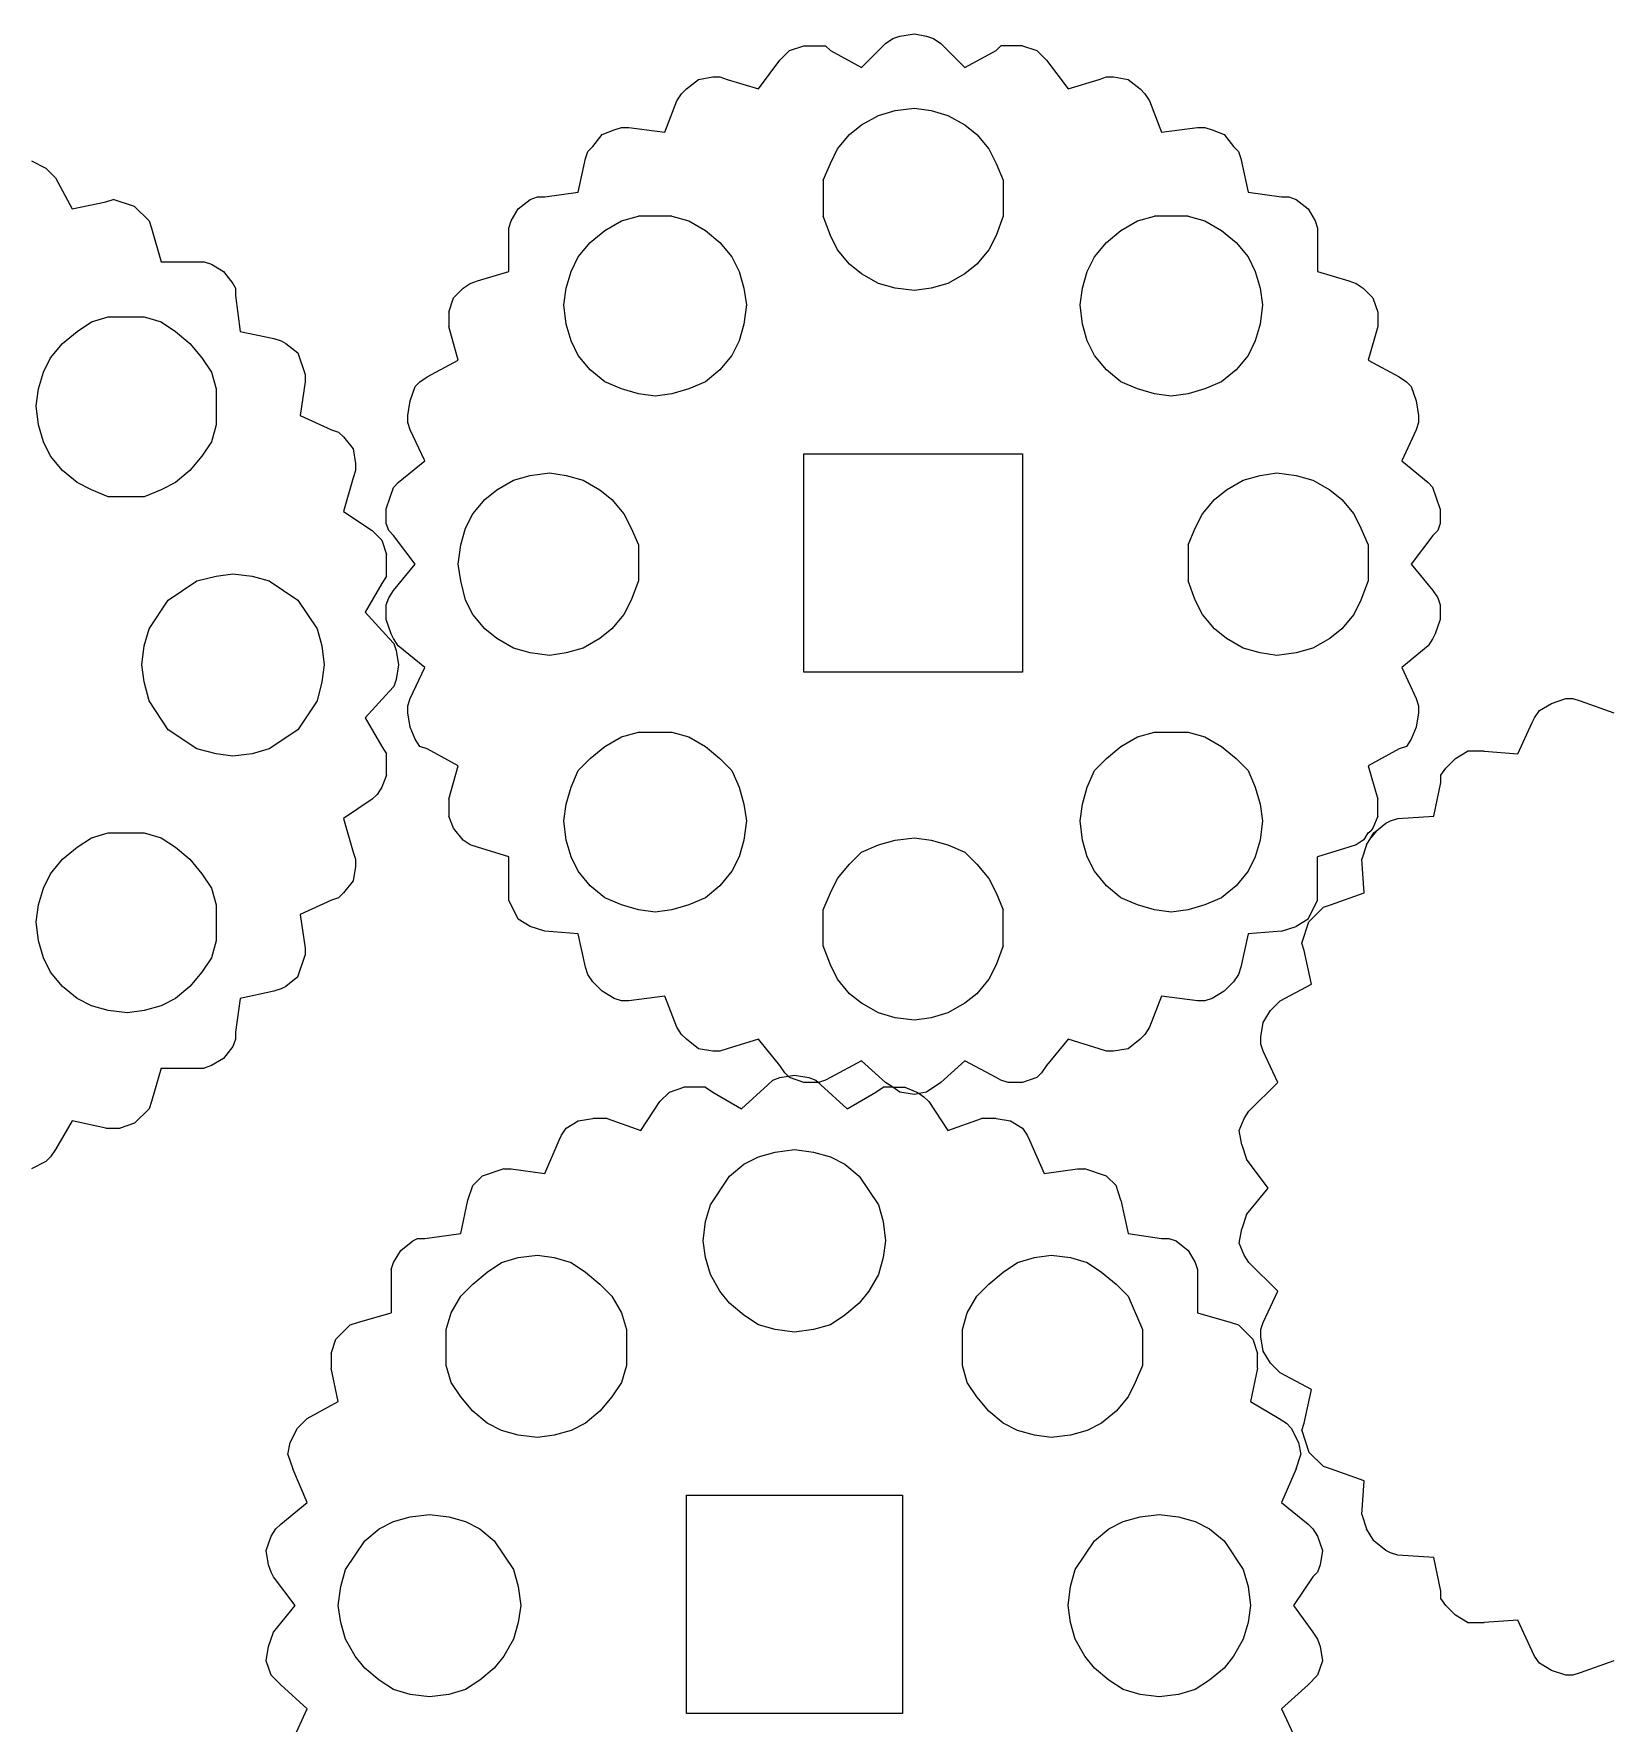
# Model space of a CAD drawing. Extents: x -1891 to 1891, y -1891 to 1891.
# Drawn here: x -236 to 321, y -524 to 72 of the extents above; entities that cross this region are included whole.
import ezdxf

# ---------------------------------------------------------------- set-up
doc = ezdxf.new("R2010")
doc.units = 0
doc.header["$MEASUREMENT"] = 0
doc.layers.get('0').update_dxf_attribs({"linetype": 'CONTINUOUS'})

msp = doc.modelspace()

# ---------------------------------------------------------------- linework, layer by layer
for p, q in [((67.303224, 70.689552), (69.843228, 71.536212)), ((69.843228, 71.536212), (74.923224, 72.382884)), ((74.923224, 72.382884), (79.15656, 71.536212)), ((79.15656, 71.536212), (81.696564, 70.689552)), ((27.509892, 63.069552), (30.896556, 66.456216)), ((30.896556, 66.456216), (35.976564, 68.149548)), ((35.976564, 68.149548), (43.596564, 68.149548)), ((43.596564, 68.149548), (45.289896, 66.456216)), ((45.289896, 66.456216), (56.29656, 60.529548)), ((56.29656, 60.529548), (64.763232, 68.99622)), ((64.763232, 68.99622), (67.303224, 70.689552)), ((81.696564, 70.689552), (84.236556, 68.99622)), ((84.236556, 68.99622), (92.703228, 60.529548)), ((92.703228, 60.529548), (103.709892, 66.456216)), ((103.709892, 66.456216), (105.403224, 68.149548)), ((113.023224, 68.149548), (105.403224, 68.149548)), ((113.023224, 68.149548), (118.103232, 66.456216)), ((121.489896, 63.069552), (118.103232, 66.456216)), ((19.889892, 52.909548), (27.509892, 63.069552)), ((121.489896, 63.069552), (129.109896, 52.909548)), ((-5.510112, 52.909548), (-1.276776, 56.296212)), ((-1.276776, 56.296212), (3.803232, 57.142884)), ((3.803232, 57.142884), (6.343224, 57.142884)), ((6.343224, 57.142884), (8.883228, 56.296212)), ((8.883228, 56.296212), (19.889892, 52.909548)), ((129.109896, 52.909548), (140.11656, 56.296212)), ((140.11656, 56.296212), (142.656564, 57.142884)), ((142.656564, 57.142884), (145.196556, 57.142884)), ((145.196556, 57.142884), (150.276564, 56.296212)), ((150.276564, 56.296212), (154.509888, 52.909548)), ((-13.130112, 37.669548), (-8.896776, 48.676212)), ((-8.896776, 48.676212), (-7.203444, 51.216216)), ((-7.203444, 51.216216), (-5.510112, 52.909548)), ((154.509888, 52.909548), (156.203232, 51.216216)), ((156.203232, 51.216216), (157.896564, 48.676212)), ((157.896564, 48.676212), (162.129888, 37.669548)), ((56.29656, 40.209552), (62.223228, 43.596216)), ((62.223228, 43.596216), (68.149896, 45.289548)), ((68.149896, 45.289548), (74.923224, 46.13622)), ((74.923224, 46.13622), (80.849892, 45.289548)), ((80.849892, 45.289548), (86.77656, 43.596216)), ((86.77656, 43.596216), (92.703228, 40.209552)), ((-38.530104, 32.589552), (-35.14344, 36.822888)), ((-35.14344, 36.822888), (-30.910104, 38.51622)), ((-30.910104, 38.51622), (-28.370112, 39.36288)), ((-28.370112, 39.36288), (-25.830108, 39.36288)), ((-25.830108, 39.36288), (-13.130112, 37.669548)), ((47.829888, 31.74288), (52.063224, 36.822888)), ((52.063224, 36.822888), (56.29656, 40.209552)), ((92.703228, 40.209552), (96.936564, 36.822888)), ((96.936564, 36.822888), (101.169888, 31.74288)), ((162.129888, 37.669548), (174.829896, 39.36288)), ((174.829896, 39.36288), (177.369888, 39.36288)), ((177.369888, 39.36288), (179.909892, 38.51622)), ((179.909892, 38.51622), (184.143228, 36.822888)), ((184.143228, 36.822888), (187.529892, 32.589552)), ((-41.070108, 28.356216), (-40.223436, 30.89622)), ((-40.223436, 30.89622), (-38.530104, 32.589552)), ((45.289896, 26.662884), (47.829888, 31.74288)), ((101.169888, 31.74288), (103.709892, 26.662884)), ((187.529892, 32.589552), (189.223224, 30.89622)), ((189.223224, 30.89622), (190.069896, 28.356216)), ((-236.517388, 27.509544), (-231.437392, 24.969552)), ((-228.050728, 21.582888), (-231.437392, 24.969552)), ((-43.610112, 16.50288), (-41.070108, 28.356216)), ((42.749892, 20.736216), (45.289896, 26.662884)), ((103.709892, 26.662884), (106.249896, 20.736216)), ((190.069896, 28.356216), (192.609888, 16.50288)), ((-228.050728, 21.582888), (-222.12406, 10.576212)), ((42.749892, 20.736216), (42.749892, 8.03622)), ((106.249896, 20.736216), (106.249896, 8.03622)), ((-222.12406, 10.576212), (-210.270724, 13.116216)), ((-210.270724, 13.116216), (-207.730732, 13.962888)), ((-200.110732, 11.422884), (-207.730732, 13.962888)), ((-64.776768, 10.576212), (-60.543444, 13.962888)), ((-60.543444, 13.962888), (-58.00344, 14.809548)), ((-58.00344, 14.809548), (-55.463436, 14.809548)), ((-55.463436, 14.809548), (-43.610112, 16.50288)), ((192.609888, 16.50288), (204.463224, 14.809548)), ((204.463224, 14.809548), (207.003228, 14.809548)), ((207.003228, 14.809548), (209.543232, 13.962888)), ((209.543232, 13.962888), (213.776556, 10.576212)), ((-195.030724, 6.342888), (-200.110732, 11.422884)), ((-195.030724, 6.342888), (-194.184064, 3.802884)), ((-68.163444, 3.802884), (-67.316772, 6.342888)), ((-67.316772, 6.342888), (-64.776768, 10.576212)), ((-34.296768, 2.956212), (-28.370112, 6.342888)), ((-28.370112, 6.342888), (-22.443444, 8.03622)), ((-10.590108, 8.03622), (-22.443444, 8.03622)), ((-10.590108, 8.03622), (-4.66344, 6.342888)), ((-4.66344, 6.342888), (1.263228, 2.956212)), ((45.289896, 1.26288), (42.749892, 8.03622)), ((106.249896, 8.03622), (103.709892, 1.26288)), ((147.73656, 2.956212), (153.663228, 6.342888)), ((153.663228, 6.342888), (159.589896, 8.03622)), ((171.443232, 8.03622), (159.589896, 8.03622)), ((171.443232, 8.03622), (177.369888, 6.342888)), ((177.369888, 6.342888), (183.296556, 2.956212)), ((213.776556, 10.576212), (216.31656, 6.342888)), ((216.31656, 6.342888), (217.163232, 3.802884)), ((-194.184064, 3.802884), (-190.797388, -8.050452)), ((-68.163444, -11.437116), (-68.163444, 3.802884)), ((-39.376776, -1.277112), (-34.296768, 2.956212)), ((1.263228, 2.956212), (6.343224, -1.277112)), ((47.829888, -3.817116), (45.289896, 1.26288)), ((103.709892, 1.26288), (101.169888, -3.817116)), ((142.656564, -1.277112), (147.73656, 2.956212)), ((183.296556, 2.956212), (188.376564, -1.277112)), ((217.163232, 3.802884), (217.163232, -11.437116)), ((-43.610112, -6.35712), (-39.376776, -1.277112)), ((6.343224, -1.277112), (10.57656, -6.35712)), ((52.063224, -8.897112), (47.829888, -3.817116)), ((101.169888, -3.817116), (96.936564, -8.897112)), ((138.423228, -6.35712), (142.656564, -1.277112)), ((188.376564, -1.277112), (192.609888, -6.35712)), ((-190.797388, -8.050452), (-175.570936, -8.050452)), ((-175.570936, -8.050452), (-173.030944, -8.897112)), ((-173.030944, -8.897112), (-168.797608, -11.437116)), ((-168.797608, -11.437116), (-165.410944, -15.670452)), ((-79.170108, -14.82378), (-68.163444, -11.437116)), ((-47.843436, -17.363784), (-46.150104, -11.437116)), ((-46.150104, -11.437116), (-43.610112, -6.35712)), ((10.57656, -6.35712), (13.116564, -11.437116)), ((13.116564, -11.437116), (14.809896, -17.363784)), ((56.29656, -12.283788), (52.063224, -8.897112)), ((96.936564, -8.897112), (92.703228, -12.283788)), ((134.189892, -17.363784), (135.883224, -11.437116)), ((135.883224, -11.437116), (138.423228, -6.35712)), ((192.609888, -6.35712), (195.149892, -11.437116)), ((195.149892, -11.437116), (196.843224, -17.363784)), ((217.163232, -11.437116), (228.169896, -14.82378)), ((-165.410944, -15.670452), (-164.564272, -17.363784)), ((-164.564272, -17.363784), (-164.564272, -19.903788)), ((-87.636768, -20.750448), (-84.250104, -17.363784)), ((-84.250104, -17.363784), (-81.710112, -15.670452)), ((-81.710112, -15.670452), (-79.170108, -14.82378)), ((-48.690108, -23.290452), (-47.843436, -17.363784)), ((14.809896, -17.363784), (15.656556, -23.290452)), ((62.223228, -15.670452), (56.29656, -12.283788)), ((68.149896, -17.363784), (62.223228, -15.670452)), ((74.923224, -18.210456), (68.149896, -17.363784)), ((80.849892, -17.363784), (74.923224, -18.210456)), ((86.77656, -15.670452), (80.849892, -17.363784)), ((92.703228, -12.283788), (86.77656, -15.670452)), ((133.343232, -23.290452), (134.189892, -17.363784)), ((196.843224, -17.363784), (197.689896, -23.290452)), ((228.169896, -14.82378), (230.709888, -15.670452)), ((230.709888, -15.670452), (233.249892, -17.363784)), ((233.249892, -17.363784), (236.636556, -20.750448)), ((-164.564272, -19.903788), (-162.87094, -32.603784)), ((-89.330112, -25.830456), (-87.636768, -20.750448)), ((-47.843436, -30.06378), (-48.690108, -23.290452)), ((15.656556, -23.290452), (14.809896, -30.06378)), ((134.189892, -30.06378), (133.343232, -23.290452)), ((197.689896, -23.290452), (196.843224, -30.06378)), ((236.636556, -20.750448), (238.329888, -25.830456)), ((-220.430728, -32.603784), (-215.350732, -29.21712)), ((-215.350732, -29.21712), (-209.424064, -27.523788)), ((-209.424064, -27.523788), (-196.724056, -27.523788)), ((-196.724056, -27.523788), (-190.797388, -29.21712)), ((-190.797388, -29.21712), (-185.717392, -32.603784)), ((-89.330112, -25.830456), (-89.330112, -30.910452)), ((238.329888, -25.830456), (238.329888, -30.910452)), ((-225.510724, -36.83712), (-220.430728, -32.603784)), ((-185.717392, -32.603784), (-180.650944, -36.83712)), ((-162.87094, -32.603784), (-151.017604, -35.143788)), ((-151.017604, -35.143788), (-148.477612, -35.990448)), ((-85.943436, -42.763788), (-89.330112, -30.910452)), ((-46.150104, -35.990448), (-47.843436, -30.06378)), ((14.809896, -30.06378), (13.116564, -35.990448)), ((135.883224, -35.990448), (134.189892, -30.06378)), ((196.843224, -30.06378), (195.149892, -35.990448)), ((238.329888, -30.910452), (234.943224, -42.763788)), ((-229.74406, -41.917116), (-225.510724, -36.83712)), ((-180.650944, -36.83712), (-176.417608, -41.917116)), ((-148.477612, -35.990448), (-146.784268, -36.83712)), ((-146.784268, -36.83712), (-142.550944, -40.223784)), ((-142.550944, -40.223784), (-140.01094, -47.843784)), ((-43.610112, -41.070456), (-46.150104, -35.990448)), ((-39.376776, -46.150452), (-43.610112, -41.070456)), ((10.57656, -41.070456), (6.343224, -46.150452)), ((13.116564, -35.990448), (10.57656, -41.070456)), ((138.423228, -41.070456), (135.883224, -35.990448)), ((142.656564, -46.150452), (138.423228, -41.070456)), ((192.609888, -41.070456), (188.376564, -46.150452)), ((195.149892, -35.990448), (192.609888, -41.070456)), ((-233.977396, -52.92378), (-232.284064, -46.997112)), ((-232.284064, -46.997112), (-229.74406, -41.917116)), ((-176.417608, -41.917116), (-173.030944, -46.997112)), ((-173.030944, -46.997112), (-171.337612, -52.92378)), ((-96.950112, -48.690456), (-85.943436, -42.763788)), ((-34.296768, -50.383788), (-39.376776, -46.150452)), ((6.343224, -46.150452), (1.263228, -50.383788)), ((147.73656, -50.383788), (142.656564, -46.150452)), ((188.376564, -46.150452), (183.296556, -50.383788)), ((234.943224, -42.763788), (245.949888, -48.690456)), ((-234.824056, -58.850448), (-233.977396, -52.92378)), ((-171.337612, -52.92378), (-171.337612, -65.623788)), ((-140.01094, -50.383788), (-141.704272, -62.237112)), ((-140.01094, -47.843784), (-140.01094, -50.383788)), ((-102.876768, -57.157116), (-101.183436, -52.07712)), ((-101.183436, -52.07712), (-99.490104, -50.383788)), ((-99.490104, -50.383788), (-96.950112, -48.690456)), ((-28.370112, -52.92378), (-34.296768, -50.383788)), ((-22.443444, -54.617112), (-28.370112, -52.92378)), ((-4.66344, -52.92378), (-10.590108, -54.617112)), ((1.263228, -50.383788), (-4.66344, -52.92378)), ((153.663228, -52.92378), (147.73656, -50.383788)), ((159.589896, -54.617112), (153.663228, -52.92378)), ((177.369888, -52.92378), (171.443232, -54.617112)), ((183.296556, -50.383788), (177.369888, -52.92378)), ((245.949888, -48.690456), (248.489892, -50.383788)), ((248.489892, -50.383788), (250.183224, -52.07712)), ((250.183224, -52.07712), (251.876556, -57.157116)), ((-233.977396, -65.623788), (-234.824056, -58.850448)), ((-103.72344, -62.237112), (-102.876768, -57.157116)), ((-16.516776, -55.463784), (-22.443444, -54.617112)), ((-10.590108, -54.617112), (-16.516776, -55.463784)), ((165.516564, -55.463784), (159.589896, -54.617112)), ((171.443232, -54.617112), (165.516564, -55.463784)), ((251.876556, -57.157116), (252.723228, -62.237112)), ((-141.704272, -62.237112), (-130.697608, -67.31712)), ((-103.72344, -64.777116), (-103.72344, -62.237112)), ((-102.876768, -67.31712), (-103.72344, -64.777116)), ((252.723228, -64.777116), (251.876556, -67.31712)), ((252.723228, -62.237112), (252.723228, -64.777116)), ((-232.284064, -71.550456), (-233.977396, -65.623788)), ((-171.337612, -65.623788), (-173.030944, -71.550456)), ((-130.697608, -67.31712), (-128.157604, -68.16378)), ((-128.157604, -68.16378), (-126.464272, -69.857112)), ((-126.464272, -69.857112), (-123.077608, -74.090448)), ((-97.796772, -78.323784), (-102.876768, -67.31712)), ((251.876556, -67.31712), (246.79656, -78.323784)), ((-229.74406, -76.630452), (-232.284064, -71.550456)), ((-225.510724, -81.710448), (-229.74406, -76.630452)), ((-176.417608, -76.630452), (-180.650944, -81.710448)), ((-173.030944, -71.550456), (-176.417608, -76.630452)), ((-123.077608, -74.090448), (-122.230936, -79.170456)), ((35.976564, -152.830452), (35.976564, -75.78378)), ((35.976564, -75.78378), (113.023224, -75.78378)), ((113.023224, -75.78378), (113.023224, -152.830452)), ((-220.430728, -85.943784), (-225.510724, -81.710448)), ((-180.650944, -81.710448), (-185.717392, -85.943784)), ((-122.230936, -81.710448), (-123.077608, -84.250452)), ((-122.230936, -79.170456), (-122.230936, -81.710448)), ((-107.110104, -85.943784), (-97.796772, -78.323784)), ((-66.470112, -85.097112), (-60.543444, -83.40378)), ((-60.543444, -83.40378), (-53.770104, -82.55712)), ((-53.770104, -82.55712), (-47.843436, -83.40378)), ((-47.843436, -83.40378), (-41.916768, -85.097112)), ((190.916556, -85.097112), (196.843224, -83.40378)), ((196.843224, -83.40378), (202.769892, -82.55712)), ((202.769892, -82.55712), (209.543232, -83.40378)), ((209.543232, -83.40378), (215.469888, -85.097112)), ((246.79656, -78.323784), (256.109892, -85.943784)), ((-215.350732, -88.483788), (-220.430728, -85.943784)), ((-209.424064, -91.02378), (-215.350732, -88.483788)), ((-190.797388, -88.483788), (-196.724056, -91.02378)), ((-185.717392, -85.943784), (-190.797388, -88.483788)), ((-123.077608, -84.250452), (-126.464272, -96.103788)), ((-111.34344, -95.257116), (-108.803436, -87.637116)), ((-108.803436, -87.637116), (-107.110104, -85.943784)), ((-76.630104, -91.870452), (-72.396768, -88.483788)), ((-72.396768, -88.483788), (-66.470112, -85.097112)), ((-41.916768, -85.097112), (-35.990112, -88.483788)), ((-35.990112, -88.483788), (-31.756776, -91.870452)), ((180.756564, -91.870452), (184.989888, -88.483788)), ((184.989888, -88.483788), (190.916556, -85.097112)), ((215.469888, -85.097112), (221.396556, -88.483788)), ((221.396556, -88.483788), (225.629892, -91.870452)), ((256.109892, -85.943784), (257.803224, -87.637116)), ((260.343228, -95.257116), (257.803224, -87.637116)), ((-196.724056, -91.02378), (-209.424064, -91.02378)), ((-111.34344, -100.337112), (-111.34344, -95.257116)), ((-80.86344, -96.950448), (-76.630104, -91.870452)), ((-31.756776, -91.870452), (-27.52344, -96.950448)), ((176.523228, -96.950448), (180.756564, -91.870452)), ((225.629892, -91.870452), (229.863228, -96.950448)), ((260.343228, -95.257116), (260.343228, -100.337112)), ((-126.464272, -96.103788), (-116.304268, -102.877116)), ((-110.496768, -102.877116), (-111.34344, -100.337112)), ((-83.403444, -102.030456), (-80.86344, -96.950448)), ((-27.52344, -96.950448), (-24.983436, -102.030456)), ((173.983224, -102.030456), (176.523228, -96.950448)), ((229.863228, -96.950448), (232.403232, -102.030456)), ((260.343228, -100.337112), (259.496556, -102.877116)), ((-112.917604, -106.26378), (-116.304268, -102.877116)), ((-112.917604, -106.26378), (-111.224272, -111.343788)), ((-108.803436, -104.570448), (-110.496768, -102.877116)), ((-101.183436, -114.730452), (-108.803436, -104.570448)), ((-85.096776, -107.957112), (-83.403444, -102.030456)), ((-24.983436, -102.030456), (-22.443444, -107.957112)), ((171.443232, -107.957112), (173.983224, -102.030456)), ((232.403232, -102.030456), (234.943224, -107.957112)), ((257.803224, -104.570448), (250.183224, -114.730452)), ((259.496556, -102.877116), (257.803224, -104.570448)), ((-111.224272, -118.963788), (-111.224272, -111.343788)), ((-85.943436, -114.730452), (-85.096776, -107.957112)), ((-22.443444, -107.957112), (-22.443444, -120.65712)), ((171.443232, -107.957112), (171.443232, -120.65712)), ((234.943224, -107.957112), (234.943224, -120.65712)), ((-178.11094, -120.65712), (-171.337612, -118.963788)), ((-171.337612, -118.963788), (-165.410944, -118.117116)), ((-165.410944, -118.117116), (-158.637604, -118.963788)), ((-158.637604, -118.963788), (-152.710936, -120.65712)), ((-111.224272, -118.963788), (-112.917604, -121.50378)), ((-108.803436, -124.043784), (-101.183436, -114.730452)), ((-85.096776, -120.65712), (-85.943436, -114.730452)), ((250.183224, -114.730452), (257.803224, -124.043784)), ((-188.257396, -127.430448), (-178.11094, -120.65712)), ((-152.710936, -120.65712), (-142.550944, -127.430448)), ((-112.917604, -121.50378), (-118.844272, -131.663784)), ((-110.496768, -126.583788), (-108.803436, -124.043784)), ((-83.403444, -127.430448), (-85.096776, -120.65712)), ((-22.443444, -120.65712), (-24.983436, -127.430448)), ((173.983224, -127.430448), (171.443232, -120.65712)), ((234.943224, -120.65712), (232.403232, -127.430448)), ((257.803224, -124.043784), (259.496556, -126.583788)), ((-195.030724, -137.590452), (-188.257396, -127.430448)), ((-142.550944, -127.430448), (-135.777604, -137.590452)), ((-111.34344, -129.12378), (-110.496768, -126.583788)), ((-111.34344, -134.203788), (-111.34344, -129.12378)), ((-80.86344, -132.510456), (-83.403444, -127.430448)), ((-24.983436, -127.430448), (-27.52344, -132.510456)), ((176.523228, -132.510456), (173.983224, -127.430448)), ((232.403232, -127.430448), (229.863228, -132.510456)), ((259.496556, -126.583788), (260.343228, -129.12378)), ((260.343228, -129.12378), (260.343228, -134.203788)), ((-118.844272, -131.663784), (-110.377612, -140.977116)), ((-109.650108, -139.283784), (-111.34344, -134.203788)), ((-76.630104, -137.590452), (-80.86344, -132.510456)), ((-27.52344, -132.510456), (-31.756776, -137.590452)), ((180.756564, -137.590452), (176.523228, -132.510456)), ((229.863228, -132.510456), (225.629892, -137.590452)), ((260.343228, -134.203788), (258.649896, -139.283784)), ((-196.724056, -143.51712), (-195.030724, -137.590452)), ((-135.777604, -137.590452), (-134.084272, -143.51712)), ((-110.377612, -140.977116), (-108.684268, -142.670448)), ((-108.803436, -140.977116), (-109.650108, -139.283784)), ((-107.110104, -143.51712), (-108.803436, -140.977116)), ((-108.684268, -142.670448), (-107.837608, -145.210452)), ((-72.396768, -140.977116), (-76.630104, -137.590452)), ((-66.470112, -144.36378), (-72.396768, -140.977116)), ((-35.990112, -140.977116), (-41.916768, -144.36378)), ((-31.756776, -137.590452), (-35.990112, -140.977116)), ((184.989888, -140.977116), (180.756564, -137.590452)), ((190.916556, -144.36378), (184.989888, -140.977116)), ((221.396556, -140.977116), (215.469888, -144.36378)), ((225.629892, -137.590452), (221.396556, -140.977116)), ((257.803224, -140.977116), (256.109892, -143.51712)), ((258.649896, -139.283784), (257.803224, -140.977116)), ((-197.570728, -150.290448), (-196.724056, -143.51712)), ((-134.084272, -143.51712), (-133.237612, -150.290448)), ((-107.837608, -145.210452), (-106.990936, -150.290448)), ((-97.796772, -151.13712), (-107.110104, -143.51712)), ((-60.543444, -146.057112), (-66.470112, -144.36378)), ((-53.770104, -146.903784), (-60.543444, -146.057112)), ((-47.843436, -146.057112), (-53.770104, -146.903784)), ((-41.916768, -144.36378), (-47.843436, -146.057112)), ((196.843224, -146.057112), (190.916556, -144.36378)), ((202.769892, -146.903784), (196.843224, -146.057112)), ((209.543232, -146.057112), (202.769892, -146.903784)), ((215.469888, -144.36378), (209.543232, -146.057112)), ((256.109892, -143.51712), (246.79656, -151.13712)), ((-196.724056, -156.217116), (-197.570728, -150.290448)), ((-133.237612, -150.290448), (-134.084272, -156.217116)), ((-106.990936, -150.290448), (-107.837608, -155.370456)), ((-102.876768, -162.143784), (-97.796772, -151.13712)), ((113.023224, -152.830452), (35.976564, -152.830452)), ((246.79656, -151.13712), (251.876556, -162.143784)), ((-195.030724, -162.990456), (-196.724056, -156.217116)), ((-134.084272, -156.217116), (-135.777604, -162.990456)), ((-110.377612, -159.60378), (-118.844272, -168.917112)), ((-108.684268, -157.910448), (-110.377612, -159.60378)), ((-107.837608, -155.370456), (-108.684268, -157.910448)), ((-188.257396, -173.150448), (-195.030724, -162.990456)), ((-135.777604, -162.990456), (-142.550944, -173.150448)), ((-103.72344, -164.683788), (-102.876768, -162.143784)), ((-103.72344, -167.22378), (-103.72344, -164.683788)), ((251.876556, -162.143784), (252.723228, -164.683788)), ((252.723228, -164.683788), (252.723228, -167.22378)), ((293.669888, -168.917112), (295.363232, -166.37712)), ((295.363232, -166.37712), (299.596556, -163.837116)), ((299.596556, -163.837116), (304.676564, -162.143784)), ((304.676564, -162.143784), (307.216556, -162.143784)), ((307.216556, -162.143784), (309.75656, -162.990456)), ((309.75656, -162.990456), (321.609896, -167.22378)), ((-118.844272, -168.917112), (-112.917604, -179.077116)), ((-102.876768, -172.303788), (-103.72344, -167.22378)), ((-101.183436, -176.537112), (-102.876768, -172.303788)), ((251.876556, -172.303788), (250.183224, -176.537112)), ((252.723228, -167.22378), (251.876556, -172.303788)), ((287.743232, -181.61712), (292.823228, -170.610456)), ((292.823228, -170.610456), (293.669888, -168.917112)), ((-178.11094, -179.923788), (-188.257396, -173.150448)), ((-142.550944, -173.150448), (-152.710936, -179.923788)), ((-99.490104, -179.077116), (-101.183436, -176.537112)), ((-34.296768, -179.077116), (-28.370112, -175.690452)), ((-28.370112, -175.690452), (-22.443444, -173.99712)), ((-22.443444, -173.99712), (-10.590108, -173.99712)), ((-10.590108, -173.99712), (-4.66344, -175.690452)), ((-4.66344, -175.690452), (1.263228, -179.077116)), ((147.73656, -179.077116), (153.663228, -175.690452)), ((153.663228, -175.690452), (159.589896, -173.99712)), ((159.589896, -173.99712), (171.443232, -173.99712)), ((171.443232, -173.99712), (177.369888, -175.690452)), ((177.369888, -175.690452), (183.296556, -179.077116)), ((250.183224, -176.537112), (248.489892, -179.077116)), ((-171.337612, -181.61712), (-178.11094, -179.923788)), ((-165.410944, -182.46378), (-171.337612, -181.61712)), ((-158.637604, -181.61712), (-165.410944, -182.46378)), ((-152.710936, -179.923788), (-158.637604, -181.61712)), ((-112.917604, -179.077116), (-111.224272, -181.61712)), ((-111.224272, -189.223572), (-111.224272, -181.61712)), ((-96.950112, -179.923788), (-99.490104, -179.077116)), ((-85.943436, -185.836908), (-96.950112, -179.923788)), ((-43.610112, -187.53024), (-39.376776, -183.310452)), ((-39.376776, -183.310452), (-34.296768, -179.077116)), ((1.263228, -179.077116), (6.343224, -183.310452)), ((6.343224, -183.310452), (10.57656, -187.53024)), ((138.423228, -187.53024), (142.656564, -183.310452)), ((142.656564, -183.310452), (147.73656, -179.077116)), ((183.296556, -179.077116), (188.376564, -183.310452)), ((188.376564, -183.310452), (192.609888, -187.53024)), ((245.949888, -179.923788), (234.943224, -185.836908)), ((248.489892, -179.077116), (245.949888, -179.923788)), ((262.343228, -186.683568), (265.729892, -183.310452)), ((265.729892, -183.310452), (269.963228, -180.770448)), ((275.889896, -180.770448), (269.963228, -180.770448)), ((275.889896, -180.770448), (287.743232, -181.61712)), ((-111.224272, -189.223572), (-112.917604, -193.456908)), ((-89.330112, -197.690232), (-85.943436, -185.836908)), ((-46.150104, -193.456908), (-43.610112, -187.53024)), ((10.57656, -187.53024), (13.116564, -193.456908)), ((135.883224, -193.456908), (138.423228, -187.53024)), ((192.609888, -187.53024), (195.149892, -193.456908)), ((234.943224, -185.836908), (238.329888, -197.690232)), ((260.649896, -189.223572), (262.343228, -186.683568)), ((260.649896, -191.763576), (260.649896, -189.223572)), ((-114.610936, -195.9969), (-116.304268, -197.690232)), ((-112.917604, -193.456908), (-114.610936, -195.9969)), ((-47.843436, -199.383576), (-46.150104, -193.456908)), ((13.116564, -193.456908), (14.809896, -199.383576)), ((134.189892, -199.383576), (135.883224, -193.456908)), ((195.149892, -193.456908), (196.843224, -199.383576)), ((258.109892, -203.6169), (260.649896, -191.763576)), ((-116.304268, -197.690232), (-126.464272, -204.463572)), ((-89.330112, -197.690232), (-89.330112, -203.6169)), ((-48.690108, -205.310232), (-47.843436, -199.383576)), ((14.809896, -199.383576), (15.656556, -205.310232)), ((133.343232, -205.310232), (134.189892, -199.383576)), ((196.843224, -199.383576), (197.689896, -205.310232)), ((238.329888, -203.6169), (238.329888, -197.690232)), ((-126.464272, -204.463572), (-123.077608, -216.316908)), ((-87.636768, -207.850236), (-89.330112, -203.6169)), ((-84.250104, -212.083572), (-87.636768, -207.850236)), ((-47.843436, -212.083572), (-48.690108, -205.310232)), ((15.656556, -205.310232), (14.809896, -212.083572)), ((134.189892, -212.083572), (133.343232, -205.310232)), ((197.689896, -205.310232), (196.843224, -212.083572)), ((236.636556, -207.850236), (235.883965, -208.790977)), ((238.329888, -203.6169), (236.636556, -207.850236)), ((237.883965, -208.790977), (241.17656, -206.156904)), ((241.17656, -206.156904), (242.869892, -205.310232)), ((242.869892, -205.310232), (245.409896, -204.463572)), ((245.409896, -204.463572), (258.109892, -203.6169)), ((-220.430728, -214.623576), (-215.350732, -211.2369)), ((-215.350732, -211.2369), (-209.424064, -209.543568)), ((-209.424064, -209.543568), (-196.724056, -209.543568)), ((-196.724056, -209.543568), (-190.797388, -211.2369)), ((-190.797388, -211.2369), (-185.717392, -214.623576)), ((-81.710112, -213.776904), (-84.250104, -212.083572)), ((-79.170108, -214.623576), (-81.710112, -213.776904)), ((-46.150104, -218.01024), (-47.843436, -212.083572)), ((14.809896, -212.083572), (13.116564, -218.01024)), ((56.29656, -216.316908), (62.223228, -213.776904)), ((62.223228, -213.776904), (68.149896, -212.083572)), ((68.149896, -212.083572), (74.923224, -211.2369)), ((74.923224, -211.2369), (80.849892, -212.083572)), ((80.849892, -212.083572), (86.77656, -213.776904)), ((86.77656, -213.776904), (92.703228, -216.316908)), ((135.883224, -218.01024), (134.189892, -212.083572)), ((196.843224, -212.083572), (195.149892, -218.01024)), ((230.709888, -213.776904), (228.169896, -214.623576)), ((233.249892, -212.083572), (230.709888, -213.776904)), ((234.403232, -213.776904), (232.709888, -218.8569)), ((233.927229, -211.2369), (233.249892, -212.083572)), ((233.927229, -211.2369), (234.943224, -209.543568)), ((234.403232, -213.776904), (235.927229, -211.2369)), ((234.943224, -209.543568), (235.883965, -208.790977)), ((237.883965, -208.790977), (235.927229, -211.2369)), ((235.927229, -211.2369), (236.943224, -209.543568)), ((236.943224, -209.543568), (237.883965, -208.790977)), ((-229.74406, -223.936908), (-225.510724, -218.8569)), ((-225.510724, -218.8569), (-220.430728, -214.623576)), ((-185.717392, -214.623576), (-180.650944, -218.8569)), ((-180.650944, -218.8569), (-176.417608, -223.936908)), ((-123.077608, -216.316908), (-122.230936, -218.8569)), ((-122.230936, -218.8569), (-122.230936, -221.396904)), ((-68.163444, -218.01024), (-79.170108, -214.623576)), ((-68.163444, -233.25024), (-68.163444, -218.01024)), ((-43.610112, -223.090236), (-46.150104, -218.01024)), ((13.116564, -218.01024), (10.57656, -223.090236)), ((52.063224, -220.550232), (56.29656, -216.316908)), ((92.703228, -216.316908), (96.936564, -220.550232)), ((138.423228, -223.090236), (135.883224, -218.01024)), ((195.149892, -218.01024), (192.609888, -223.090236)), ((228.169896, -214.623576), (217.163232, -218.01024)), ((217.163232, -233.25024), (217.163232, -218.01024)), ((233.55656, -230.710236), (232.709888, -218.8569)), ((-232.284064, -229.016904), (-229.74406, -223.936908)), ((-176.417608, -223.936908), (-173.030944, -229.016904)), ((-123.077608, -226.4769), (-126.464272, -230.710236)), ((-122.230936, -221.396904), (-123.077608, -226.4769)), ((-39.376776, -228.170232), (-43.610112, -223.090236)), ((10.57656, -223.090236), (6.343224, -228.170232)), ((45.289896, -230.710236), (47.829888, -225.63024)), ((47.829888, -225.63024), (52.063224, -220.550232)), ((96.936564, -220.550232), (101.169888, -225.63024)), ((101.169888, -225.63024), (103.709892, -230.710236)), ((142.656564, -228.170232), (138.423228, -223.090236)), ((192.609888, -223.090236), (188.376564, -228.170232)), ((-233.977396, -234.943572), (-232.284064, -229.016904)), ((-173.030944, -229.016904), (-171.337612, -234.943572)), ((-128.157604, -232.403568), (-130.697608, -233.25024)), ((-126.464272, -230.710236), (-128.157604, -232.403568)), ((-34.296768, -232.403568), (-39.376776, -228.170232)), ((-28.370112, -234.943572), (-34.296768, -232.403568)), ((1.263228, -232.403568), (-4.66344, -234.943572)), ((6.343224, -228.170232), (1.263228, -232.403568)), ((42.749892, -236.636904), (45.289896, -230.710236)), ((103.709892, -230.710236), (106.249896, -236.636904)), ((147.73656, -232.403568), (142.656564, -228.170232)), ((153.663228, -234.943572), (147.73656, -232.403568)), ((183.296556, -232.403568), (177.369888, -234.943572)), ((188.376564, -228.170232), (183.296556, -232.403568)), ((221.703224, -234.943572), (233.55656, -230.710236)), ((-234.824056, -240.87024), (-233.977396, -234.943572)), ((-171.337612, -234.943572), (-171.337612, -247.643568)), ((-130.697608, -233.25024), (-141.704272, -238.330236)), ((-141.704272, -238.330236), (-140.01094, -250.183572)), ((-64.776768, -240.023568), (-68.163444, -233.25024)), ((-22.443444, -236.636904), (-28.370112, -234.943572)), ((-16.516776, -237.483576), (-22.443444, -236.636904)), ((-10.590108, -236.636904), (-16.516776, -237.483576)), ((-4.66344, -234.943572), (-10.590108, -236.636904)), ((42.749892, -249.3369), (42.749892, -236.636904)), ((106.249896, -249.3369), (106.249896, -236.636904)), ((159.589896, -236.636904), (153.663228, -234.943572)), ((165.516564, -237.483576), (159.589896, -236.636904)), ((171.443232, -236.636904), (165.516564, -237.483576)), ((177.369888, -234.943572), (171.443232, -236.636904)), ((213.776556, -240.023568), (217.163232, -233.25024)), ((214.083224, -240.87024), (219.163232, -235.790232)), ((219.163232, -235.790232), (221.703224, -234.943572)), ((-233.977396, -247.643568), (-234.824056, -240.87024)), ((-60.543444, -242.563572), (-64.776768, -240.023568)), ((-55.463436, -244.256904), (-60.543444, -242.563572)), ((-43.610112, -245.103576), (-55.463436, -244.256904)), ((204.463224, -244.256904), (192.609888, -245.103576)), ((204.463224, -244.256904), (209.543232, -242.563572)), ((213.776556, -240.023568), (209.543232, -242.563572)), ((211.543232, -248.49024), (214.083224, -240.87024)), ((-232.284064, -253.570236), (-233.977396, -247.643568)), ((-171.337612, -247.643568), (-173.030944, -253.570236)), ((-140.01094, -250.183572), (-140.01094, -252.723576)), ((-41.070108, -256.9569), (-43.610112, -245.103576)), ((45.289896, -256.11024), (42.749892, -249.3369)), ((106.249896, -249.3369), (103.709892, -256.11024)), ((192.609888, -245.103576), (190.069896, -256.9569)), ((212.389892, -251.030232), (211.543232, -248.49024)), ((-229.74406, -258.650232), (-232.284064, -253.570236)), ((-173.030944, -253.570236), (-176.417608, -258.650232)), ((-142.550944, -260.343576), (-140.01094, -252.723576)), ((47.829888, -261.190236), (45.289896, -256.11024)), ((103.709892, -256.11024), (101.169888, -261.190236)), ((214.929896, -262.883568), (212.389892, -251.030232)), ((-225.510724, -263.73024), (-229.74406, -258.650232)), ((-176.417608, -258.650232), (-180.650944, -263.73024)), ((-142.550944, -260.343576), (-146.784268, -263.73024)), ((-40.223436, -259.496904), (-41.070108, -256.9569)), ((-38.530104, -262.036908), (-40.223436, -259.496904)), ((-35.14344, -265.423572), (-38.530104, -262.036908)), ((52.063224, -266.270232), (47.829888, -261.190236)), ((101.169888, -261.190236), (96.936564, -266.270232)), ((187.529892, -262.036908), (184.143228, -265.423572)), ((189.223224, -259.496904), (187.529892, -262.036908)), ((190.069896, -256.9569), (189.223224, -259.496904)), ((-220.430728, -267.963576), (-225.510724, -263.73024)), ((-215.350732, -270.503568), (-220.430728, -267.963576)), ((-185.717392, -267.963576), (-190.797388, -270.503568)), ((-180.650944, -263.73024), (-185.717392, -267.963576)), ((-162.87094, -267.963576), (-164.564272, -279.8169)), ((-151.017604, -265.423572), (-162.87094, -267.963576)), ((-148.477612, -264.5769), (-151.017604, -265.423572)), ((-146.784268, -263.73024), (-148.477612, -264.5769)), ((-30.910104, -267.963576), (-35.14344, -265.423572)), ((-28.370112, -268.810236), (-30.910104, -267.963576)), ((-13.130112, -267.116904), (-25.830108, -268.810236)), ((-8.896776, -278.123568), (-13.130112, -267.116904)), ((56.29656, -269.656908), (52.063224, -266.270232)), ((96.936564, -266.270232), (92.703228, -269.656908)), ((162.129888, -267.116904), (157.896564, -278.123568)), ((174.829896, -268.810236), (162.129888, -267.116904)), ((179.909892, -267.963576), (177.369888, -268.810236)), ((184.143228, -265.423572), (179.909892, -267.963576)), ((203.923232, -268.810236), (214.929896, -262.883568)), ((-209.424064, -272.1969), (-215.350732, -270.503568)), ((-202.650724, -273.043572), (-209.424064, -272.1969)), ((-196.724056, -272.1969), (-202.650724, -273.043572)), ((-190.797388, -270.503568), (-196.724056, -272.1969)), ((-25.830108, -268.810236), (-28.370112, -268.810236)), ((62.223228, -273.043572), (56.29656, -269.656908)), ((68.149896, -274.736904), (62.223228, -273.043572)), ((86.77656, -273.043572), (80.849892, -274.736904)), ((92.703228, -269.656908), (86.77656, -273.043572)), ((177.369888, -268.810236), (174.829896, -268.810236)), ((197.996564, -276.430236), (200.536556, -272.1969)), ((203.923232, -268.810236), (200.536556, -272.1969)), ((-164.564272, -279.8169), (-164.564272, -282.356904)), ((-7.203444, -280.663572), (-8.896776, -278.123568)), ((74.923224, -275.583576), (68.149896, -274.736904)), ((80.849892, -274.736904), (74.923224, -275.583576)), ((157.896564, -278.123568), (156.203232, -280.663572)), ((197.149892, -281.510232), (197.996564, -276.430236)), ((-165.410944, -284.896908), (-168.797608, -289.130232)), ((-164.564272, -282.356904), (-165.410944, -284.896908)), ((-5.510112, -282.356904), (-7.203444, -280.663572)), ((-1.276776, -285.743568), (-5.510112, -282.356904)), ((3.803232, -286.59024), (-1.276776, -285.743568)), ((8.883228, -285.743568), (6.343224, -286.59024)), ((19.889892, -282.356904), (8.883228, -285.743568)), ((27.509892, -291.670236), (19.889892, -282.356904)), ((129.109896, -282.356904), (121.489896, -291.670236)), ((140.11656, -285.743568), (129.109896, -282.356904)), ((142.656564, -286.59024), (140.11656, -285.743568)), ((150.276564, -285.743568), (145.196556, -286.59024)), ((154.509888, -282.356904), (150.276564, -285.743568)), ((156.203232, -280.663572), (154.509888, -282.356904)), ((197.149892, -284.050236), (197.149892, -281.510232)), ((197.996564, -286.59024), (197.149892, -284.050236)), ((-173.030944, -291.670236), (-175.570936, -292.516908)), ((-168.797608, -289.130232), (-173.030944, -291.670236)), ((6.343224, -286.59024), (3.803232, -286.59024)), ((29.203224, -294.21024), (27.509892, -291.670236)), ((56.29656, -289.976904), (45.289896, -295.903572)), ((64.763232, -297.596904), (56.29656, -289.976904)), ((92.703228, -289.976904), (84.236556, -297.596904)), ((103.709892, -295.903572), (92.703228, -289.976904)), ((121.489896, -291.670236), (119.796564, -294.21024)), ((145.196556, -286.59024), (142.656564, -286.59024)), ((203.07656, -297.596904), (197.996564, -286.59024)), ((-190.797388, -292.516908), (-194.184064, -304.370232)), ((-190.797388, -292.516908), (-175.570936, -292.516908)), ((23.276556, -298.443576), (24.969888, -296.750232)), ((24.969888, -296.750232), (27.509892, -295.903572)), ((27.509892, -295.903572), (30.412744, -295.41976)), ((30.412744, -295.41976), (29.203224, -294.21024)), ((30.412744, -295.41976), (32.589888, -295.0569)), ((30.896556, -295.903572), (30.412744, -295.41976)), ((35.976564, -297.596904), (30.896556, -295.903572)), ((32.589888, -295.0569), (37.669896, -295.903572)), ((41.05656, -297.596904), (35.976564, -297.596904)), ((37.669896, -295.903572), (40.209888, -296.750232)), ((40.209888, -296.750232), (41.05656, -297.596904)), ((43.596564, -296.750232), (41.05656, -297.596904)), ((41.05656, -297.596904), (41.903232, -298.443576)), ((45.289896, -295.903572), (43.596564, -296.750232)), ((67.303224, -299.290236), (64.763232, -297.596904)), ((84.236556, -297.596904), (79.15656, -300.983568)), ((105.403224, -296.750232), (103.709892, -295.903572)), ((107.943228, -297.596904), (105.403224, -296.750232)), ((113.023224, -297.596904), (107.943228, -297.596904)), ((118.103232, -295.903572), (113.023224, -297.596904)), ((119.796564, -294.21024), (118.103232, -295.903572)), ((203.07656, -297.596904), (192.916556, -307.756908)), ((-11.436768, -300.983568), (-14.823444, -304.370232)), ((-11.436768, -300.983568), (-6.356772, -299.290236)), ((1.263228, -299.290236), (-6.356772, -299.290236)), ((1.263228, -299.290236), (3.803232, -300.983568)), ((3.803232, -300.983568), (13.963224, -306.910236)), ((13.963224, -306.910236), (23.276556, -298.443576)), ((41.903232, -298.443576), (51.216564, -306.910236)), ((51.216564, -306.910236), (61.376556, -300.983568)), ((61.376556, -300.983568), (63.91656, -299.290236)), ((67.303224, -299.290236), (63.91656, -299.290236)), ((69.843228, -300.983568), (67.303224, -299.290236)), ((67.303224, -299.290236), (71.53656, -299.290236)), ((74.923224, -301.83024), (69.843228, -300.983568)), ((71.53656, -299.290236), (75.769896, -300.983568)), ((76.551436, -301.504596), (74.923224, -301.83024)), ((75.769896, -300.983568), (76.551436, -301.504596)), ((79.15656, -300.983568), (76.551436, -301.504596)), ((76.551436, -301.504596), (78.309888, -302.6769)), ((78.309888, -302.6769), (80.003232, -304.370232)), ((-200.110732, -311.990232), (-195.030724, -306.910236)), ((-194.184064, -304.370232), (-195.030724, -306.910236)), ((-21.596772, -314.530236), (-14.823444, -304.370232)), ((80.003232, -304.370232), (86.77656, -314.530236)), ((191.223224, -310.2969), (192.916556, -307.756908)), ((-222.12406, -311.143572), (-228.050728, -321.303576)), ((-210.270724, -313.683576), (-222.12406, -311.143572)), ((-210.270724, -313.683576), (-205.190728, -313.683576)), ((-200.110732, -311.990232), (-205.190728, -313.683576)), ((-49.536768, -316.223568), (-47.843436, -313.683576)), ((-47.843436, -313.683576), (-43.610112, -311.143572)), ((-43.610112, -311.143572), (-38.530104, -310.2969)), ((-33.450108, -310.2969), (-38.530104, -310.2969)), ((-33.450108, -310.2969), (-21.596772, -314.530236)), ((86.77656, -314.530236), (98.629896, -310.2969)), ((103.709892, -310.2969), (98.629896, -310.2969)), ((103.709892, -310.2969), (108.789888, -311.143572)), ((108.789888, -311.143572), (113.023224, -313.683576)), ((113.023224, -313.683576), (114.716556, -316.223568)), ((189.529892, -314.530236), (191.223224, -310.2969)), ((190.376564, -319.610232), (189.529892, -314.530236)), ((-228.050728, -321.303576), (-229.74406, -323.843568)), ((-55.463436, -329.770236), (-50.38344, -317.9169)), ((-50.38344, -317.9169), (-49.536768, -316.223568)), ((25.81656, -322.150236), (32.589888, -321.303576)), ((32.589888, -321.303576), (39.363228, -322.150236)), ((114.716556, -316.223568), (115.563228, -317.9169)), ((115.563228, -317.9169), (120.643224, -329.770236)), ((190.376564, -319.610232), (192.069896, -324.69024)), ((-231.437392, -325.5369), (-236.517388, -328.076904)), ((-229.74406, -323.843568), (-231.437392, -325.5369)), ((9.729888, -330.616908), (14.809896, -326.383572)), ((14.809896, -326.383572), (19.889892, -323.843568)), ((19.889892, -323.843568), (25.81656, -322.150236)), ((39.363228, -322.150236), (45.289896, -323.843568)), ((45.289896, -323.843568), (50.369892, -326.383572)), ((50.369892, -326.383572), (55.449888, -330.616908)), ((199.689896, -334.850232), (192.069896, -324.69024)), ((-80.86344, -334.003572), (-77.476776, -330.616908)), ((-69.856776, -328.076904), (-77.476776, -330.616908)), ((-69.856776, -328.076904), (-67.316772, -328.076904)), ((-67.316772, -328.076904), (-55.463436, -329.770236)), ((2.95656, -340.7769), (9.729888, -330.616908)), ((55.449888, -330.616908), (62.223228, -340.7769)), ((120.643224, -329.770236), (132.49656, -328.076904)), ((132.49656, -328.076904), (135.036564, -328.076904)), ((142.656564, -330.616908), (135.036564, -328.076904)), ((142.656564, -330.616908), (146.043228, -334.003572)), ((-85.096776, -350.936904), (-82.556772, -339.083568)), ((-82.556772, -339.083568), (-80.86344, -334.003572)), ((147.73656, -339.083568), (146.043228, -334.003572)), ((147.73656, -339.083568), (150.276564, -350.936904)), ((192.069896, -344.163576), (199.689896, -334.850232)), ((1.263228, -346.703568), (2.95656, -340.7769)), ((62.223228, -340.7769), (63.91656, -346.703568)), ((192.069896, -344.163576), (190.376564, -349.243572)), ((-97.796772, -352.630236), (-85.096776, -350.936904)), ((0.416556, -353.476908), (1.263228, -346.703568)), ((63.91656, -346.703568), (64.763232, -353.476908)), ((150.276564, -350.936904), (162.129888, -352.630236)), ((189.529892, -354.323568), (190.376564, -349.243572)), ((-108.803436, -361.096908), (-106.263444, -356.863572)), ((-106.263444, -356.863572), (-102.030108, -353.476908)), ((-102.030108, -353.476908), (-100.336776, -352.630236)), ((-100.336776, -352.630236), (-97.796772, -352.630236)), ((1.263228, -359.403576), (0.416556, -353.476908)), ((64.763232, -353.476908), (63.91656, -359.403576)), ((162.129888, -352.630236), (164.669892, -352.630236)), ((164.669892, -352.630236), (167.209896, -353.476908)), ((167.209896, -353.476908), (171.443232, -356.863572)), ((171.443232, -356.863572), (173.983224, -361.096908)), ((191.223224, -358.556904), (189.529892, -354.323568)), ((-109.650108, -363.6369), (-108.803436, -361.096908)), ((-75.783444, -364.483572), (-70.703436, -361.096908)), ((-70.703436, -361.096908), (-64.776768, -359.403576)), ((-64.776768, -359.403576), (-58.00344, -358.556904)), ((-58.00344, -358.556904), (-52.076772, -359.403576)), ((-52.076772, -359.403576), (-46.150104, -361.096908)), ((-46.150104, -361.096908), (-41.070108, -364.483572)), ((2.95656, -365.330232), (1.263228, -359.403576)), ((63.91656, -359.403576), (62.223228, -365.330232)), ((106.249896, -364.483572), (111.329892, -361.096908)), ((111.329892, -361.096908), (117.25656, -359.403576)), ((117.25656, -359.403576), (123.183228, -358.556904)), ((123.183228, -358.556904), (129.956556, -359.403576)), ((129.956556, -359.403576), (135.883224, -361.096908)), ((135.883224, -361.096908), (140.963232, -364.483572)), ((173.983224, -361.096908), (174.829896, -363.6369)), ((192.916556, -361.096908), (191.223224, -358.556904)), ((192.916556, -361.096908), (203.07656, -371.2569)), ((-109.650108, -363.6369), (-109.650108, -378.8769)), ((-85.096776, -372.950232), (-80.86344, -368.716908)), ((-80.86344, -368.716908), (-75.783444, -364.483572)), ((-41.070108, -364.483572), (-35.990112, -368.716908)), ((-35.990112, -368.716908), (-31.756776, -372.950232)), ((6.343224, -371.2569), (2.95656, -365.330232)), ((62.223228, -365.330232), (58.836564, -371.2569)), ((96.936564, -372.950232), (101.169888, -368.716908)), ((101.169888, -368.716908), (106.249896, -364.483572)), ((140.963232, -364.483572), (146.043228, -368.716908)), ((146.043228, -368.716908), (150.276564, -372.950232)), ((174.829896, -363.6369), (174.829896, -378.8769)), ((-88.48344, -378.8769), (-85.096776, -372.950232)), ((-31.756776, -372.950232), (-28.370112, -378.8769)), ((9.729888, -375.490236), (6.343224, -371.2569)), ((14.809896, -379.723572), (9.729888, -375.490236)), ((55.449888, -375.490236), (50.369892, -379.723572)), ((58.836564, -371.2569), (55.449888, -375.490236)), ((93.549888, -378.8769), (96.936564, -372.950232)), ((150.276564, -372.950232), (155.35656, -384.803568)), ((197.996564, -382.263576), (203.07656, -371.2569)), ((-121.503444, -382.263576), (-109.650108, -378.8769)), ((-90.176772, -384.803568), (-88.48344, -378.8769)), ((-28.370112, -378.8769), (-26.676768, -384.803568)), ((19.889892, -383.110236), (14.809896, -379.723572)), ((50.369892, -379.723572), (45.289896, -383.110236)), ((91.856556, -384.803568), (93.549888, -378.8769)), ((174.829896, -378.8769), (186.683232, -382.263576)), ((-124.043436, -383.110236), (-129.123444, -388.190232)), ((-124.043436, -383.110236), (-121.503444, -382.263576)), ((-90.176772, -397.503576), (-90.176772, -384.803568)), ((-26.676768, -384.803568), (-26.676768, -397.503576)), ((25.81656, -384.803568), (19.889892, -383.110236)), ((32.589888, -385.65024), (25.81656, -384.803568)), ((39.363228, -384.803568), (32.589888, -385.65024)), ((45.289896, -383.110236), (39.363228, -384.803568)), ((91.856556, -397.503576), (91.856556, -384.803568)), ((155.35656, -384.803568), (155.35656, -397.503576)), ((186.683232, -382.263576), (189.223224, -383.110236)), ((194.303232, -388.190232), (189.223224, -383.110236)), ((197.149892, -384.803568), (197.996564, -382.263576)), ((197.149892, -387.343572), (197.149892, -384.803568)), ((197.996564, -392.423568), (197.149892, -387.343572)), ((-130.816776, -393.27024), (-129.123444, -388.190232)), ((-130.816776, -393.27024), (-130.816776, -398.350236)), ((194.303232, -388.190232), (195.996564, -393.27024)), ((195.996564, -398.350236), (195.996564, -393.27024)), ((200.536556, -396.656904), (197.996564, -392.423568)), ((-128.276772, -410.203572), (-130.816776, -398.350236)), ((-88.48344, -403.430232), (-90.176772, -397.503576)), ((-26.676768, -397.503576), (-28.370112, -403.430232)), ((93.549888, -403.430232), (91.856556, -397.503576)), ((155.35656, -397.503576), (152.816556, -403.430232)), ((195.996564, -398.350236), (193.45656, -410.203572)), ((200.536556, -396.656904), (203.923232, -400.043568)), ((-85.096776, -408.51024), (-88.48344, -403.430232)), ((-28.370112, -403.430232), (-31.756776, -408.51024)), ((96.936564, -408.51024), (93.549888, -403.430232)), ((152.816556, -403.430232), (150.276564, -408.51024)), ((214.929896, -405.970236), (203.923232, -400.043568)), ((-139.283436, -416.13024), (-128.276772, -410.203572)), ((-80.86344, -413.590236), (-85.096776, -408.51024)), ((-31.756776, -408.51024), (-35.990112, -413.590236)), ((101.169888, -413.590236), (96.936564, -408.51024)), ((150.276564, -408.51024), (146.043228, -413.590236)), ((193.45656, -410.203572), (203.616564, -416.13024)), ((212.389892, -417.823572), (214.929896, -405.970236)), ((-139.283436, -416.13024), (-142.670112, -419.516904)), ((-75.783444, -417.823572), (-80.86344, -413.590236)), ((-35.990112, -413.590236), (-41.070108, -417.823572)), ((106.249896, -417.823572), (101.169888, -413.590236)), ((146.043228, -413.590236), (140.963232, -417.823572)), ((203.616564, -416.13024), (206.156556, -417.823572)), ((-145.210104, -424.5969), (-142.670112, -419.516904)), ((-70.703436, -420.363576), (-75.783444, -417.823572)), ((-64.776768, -422.056908), (-70.703436, -420.363576)), ((-58.00344, -422.903568), (-64.776768, -422.056908)), ((-52.076772, -422.056908), (-58.00344, -422.903568)), ((-46.150104, -420.363576), (-52.076772, -422.056908)), ((-41.070108, -417.823572), (-46.150104, -420.363576)), ((111.329892, -420.363576), (106.249896, -417.823572)), ((117.25656, -422.056908), (111.329892, -420.363576)), ((123.183228, -422.903568), (117.25656, -422.056908)), ((129.956556, -422.056908), (123.183228, -422.903568)), ((135.883224, -420.363576), (129.956556, -422.056908)), ((140.963232, -417.823572), (135.883224, -420.363576)), ((206.156556, -417.823572), (207.849888, -419.516904)), ((207.849888, -419.516904), (210.389892, -424.5969)), ((211.543232, -420.363576), (212.389892, -417.823572)), ((211.543232, -420.363576), (214.083224, -427.983576)), ((-146.056776, -428.830236), (-145.210104, -424.5969)), ((-146.056776, -428.830236), (-144.363444, -433.910232)), ((209.543232, -433.910232), (211.236564, -428.830236)), ((210.389892, -424.5969), (211.236564, -428.830236)), ((214.083224, -427.983576), (219.163232, -433.063572)), ((-139.283436, -445.763568), (-144.363444, -433.910232)), ((209.543232, -433.910232), (204.463224, -445.763568)), ((221.703224, -433.910232), (219.163232, -433.063572)), ((233.55656, -438.143568), (221.703224, -433.910232)), ((232.709888, -449.996904), (233.55656, -438.143568)), ((-148.596768, -453.383568), (-139.283436, -445.763568)), ((-5.510112, -520.270236), (-5.510112, -443.223576)), ((-5.510112, -443.223576), (70.689888, -443.223576)), ((70.689888, -443.223576), (70.689888, -520.270236)), ((204.463224, -445.763568), (213.776556, -453.383568)), ((-113.883444, -455.0769), (-108.803436, -452.536908)), ((-108.803436, -452.536908), (-102.876768, -450.843576)), ((-102.876768, -450.843576), (-96.10344, -449.996904)), ((-96.10344, -449.996904), (-89.330112, -450.843576)), ((-89.330112, -450.843576), (-83.403444, -452.536908)), ((-83.403444, -452.536908), (-78.323436, -455.0769)), ((143.503224, -455.0769), (148.583232, -452.536908)), ((148.583232, -452.536908), (154.509888, -450.843576)), ((154.509888, -450.843576), (161.283228, -449.996904)), ((161.283228, -449.996904), (168.056556, -450.843576)), ((168.056556, -450.843576), (173.983224, -452.536908)), ((173.983224, -452.536908), (179.063232, -455.0769)), ((232.709888, -449.996904), (234.403232, -455.0769)), ((-153.676776, -462.6969), (-151.983444, -457.616904)), ((-151.983444, -457.616904), (-150.290112, -455.0769)), ((-150.290112, -455.0769), (-148.596768, -453.383568)), ((-118.96344, -459.310236), (-113.883444, -455.0769)), ((-78.323436, -455.0769), (-73.24344, -459.310236)), ((138.423228, -459.310236), (143.503224, -455.0769)), ((179.063232, -455.0769), (184.143228, -459.310236)), ((213.776556, -453.383568), (215.469888, -455.0769)), ((215.469888, -455.0769), (217.163232, -457.616904)), ((217.163232, -457.616904), (218.856564, -462.6969)), ((236.943224, -459.310236), (234.403232, -455.0769)), ((-152.830104, -467.776908), (-153.676776, -462.6969)), ((-125.736768, -469.47024), (-118.96344, -459.310236)), ((-73.24344, -459.310236), (-66.470112, -469.47024)), ((131.649888, -469.47024), (138.423228, -459.310236)), ((184.143228, -459.310236), (190.916556, -469.47024)), ((218.856564, -462.6969), (218.009892, -467.776908)), ((241.17656, -462.6969), (236.943224, -459.310236)), ((242.869892, -463.543572), (241.17656, -462.6969)), ((245.409896, -464.390232), (242.869892, -463.543572)), ((258.109892, -465.236904), (245.409896, -464.390232)), ((-151.983444, -470.3169), (-152.830104, -467.776908)), ((-151.136772, -472.010232), (-151.983444, -470.3169)), ((-127.430112, -475.396908), (-125.736768, -469.47024)), ((-66.470112, -469.47024), (-64.776768, -475.396908)), ((129.956556, -475.396908), (131.649888, -469.47024)), ((190.916556, -469.47024), (192.609888, -475.396908)), ((217.163232, -470.3169), (215.469888, -472.010232)), ((218.009892, -467.776908), (217.163232, -470.3169)), ((260.649896, -477.09024), (258.109892, -465.236904)), ((-143.516772, -482.170236), (-151.136772, -472.010232)), ((-128.276772, -482.170236), (-127.430112, -475.396908)), ((-64.776768, -475.396908), (-63.930108, -482.170236)), ((129.109896, -482.170236), (129.956556, -475.396908)), ((192.609888, -475.396908), (193.45656, -482.170236)), ((215.469888, -472.010232), (208.69656, -482.170236)), ((-151.136772, -491.483568), (-143.516772, -482.170236)), ((-127.430112, -488.096904), (-128.276772, -482.170236)), ((-63.930108, -482.170236), (-64.776768, -488.096904)), ((129.956556, -488.096904), (129.109896, -482.170236)), ((193.45656, -482.170236), (192.609888, -488.096904)), ((208.69656, -482.170236), (215.469888, -491.483568)), ((260.649896, -479.630232), (260.649896, -477.09024)), ((262.343228, -482.170236), (260.649896, -479.630232)), ((265.729892, -485.5569), (262.343228, -482.170236)), ((-125.736768, -494.023572), (-127.430112, -488.096904)), ((-64.776768, -488.096904), (-66.470112, -494.023572)), ((131.649888, -494.023572), (129.956556, -488.096904)), ((192.609888, -488.096904), (190.916556, -494.023572)), ((269.963228, -488.096904), (265.729892, -485.5569)), ((269.963228, -488.096904), (275.889896, -488.096904)), ((287.743232, -487.250232), (275.889896, -488.096904)), ((292.823228, -498.256908), (287.743232, -487.250232)), ((-152.830104, -496.563576), (-151.136772, -491.483568)), ((-122.350104, -499.95024), (-125.736768, -494.023572)), ((-66.470112, -494.023572), (-69.856776, -499.95024)), ((135.036564, -499.95024), (131.649888, -494.023572)), ((190.916556, -494.023572), (187.529892, -499.95024)), ((215.469888, -491.483568), (217.163232, -494.023572)), ((217.163232, -494.023572), (218.009892, -496.563576)), ((-153.676776, -501.643572), (-152.830104, -496.563576)), ((-118.96344, -504.183576), (-122.350104, -499.95024)), ((-69.856776, -499.95024), (-73.24344, -504.183576)), ((138.423228, -504.183576), (135.036564, -499.95024)), ((187.529892, -499.95024), (184.143228, -504.183576)), ((218.009892, -496.563576), (218.856564, -501.643572)), ((293.669888, -499.95024), (292.823228, -498.256908)), ((295.363232, -502.490232), (293.669888, -499.95024)), ((-151.983444, -506.723568), (-153.676776, -501.643572)), ((-113.883444, -508.4169), (-118.96344, -504.183576)), ((-73.24344, -504.183576), (-78.323436, -508.4169)), ((143.503224, -508.4169), (138.423228, -504.183576)), ((184.143228, -504.183576), (179.063232, -508.4169)), ((218.856564, -501.643572), (217.163232, -506.723568)), ((299.596556, -505.030236), (295.363232, -502.490232)), ((304.676564, -506.723568), (299.596556, -505.030236)), ((309.75656, -505.876908), (307.216556, -506.723568)), ((321.609896, -501.643572), (309.75656, -505.876908)), ((-151.983444, -506.723568), (-148.596768, -510.110232)), ((-139.283436, -518.576904), (-148.596768, -510.110232)), ((-108.803436, -511.803576), (-113.883444, -508.4169)), ((-102.876768, -513.496908), (-108.803436, -511.803576)), ((-83.403444, -511.803576), (-89.330112, -513.496908)), ((-78.323436, -508.4169), (-83.403444, -511.803576)), ((148.583232, -511.803576), (143.503224, -508.4169)), ((154.509888, -513.496908), (148.583232, -511.803576)), ((173.983224, -511.803576), (168.056556, -513.496908)), ((179.063232, -508.4169), (173.983224, -511.803576)), ((213.776556, -510.110232), (204.463224, -518.576904)), ((213.776556, -510.110232), (217.163232, -506.723568)), ((307.216556, -506.723568), (304.676564, -506.723568)), ((-96.10344, -514.343568), (-102.876768, -513.496908)), ((-89.330112, -513.496908), (-96.10344, -514.343568)), ((161.283228, -514.343568), (154.509888, -513.496908)), ((168.056556, -513.496908), (161.283228, -514.343568)), ((-144.363444, -529.583568), (-139.283436, -518.576904)), ((70.689888, -520.270236), (-5.510112, -520.270236)), ((204.463224, -518.576904), (209.543232, -529.583568))]:
    msp.add_line(p, q)

doc.saveas('drawing.dxf')
